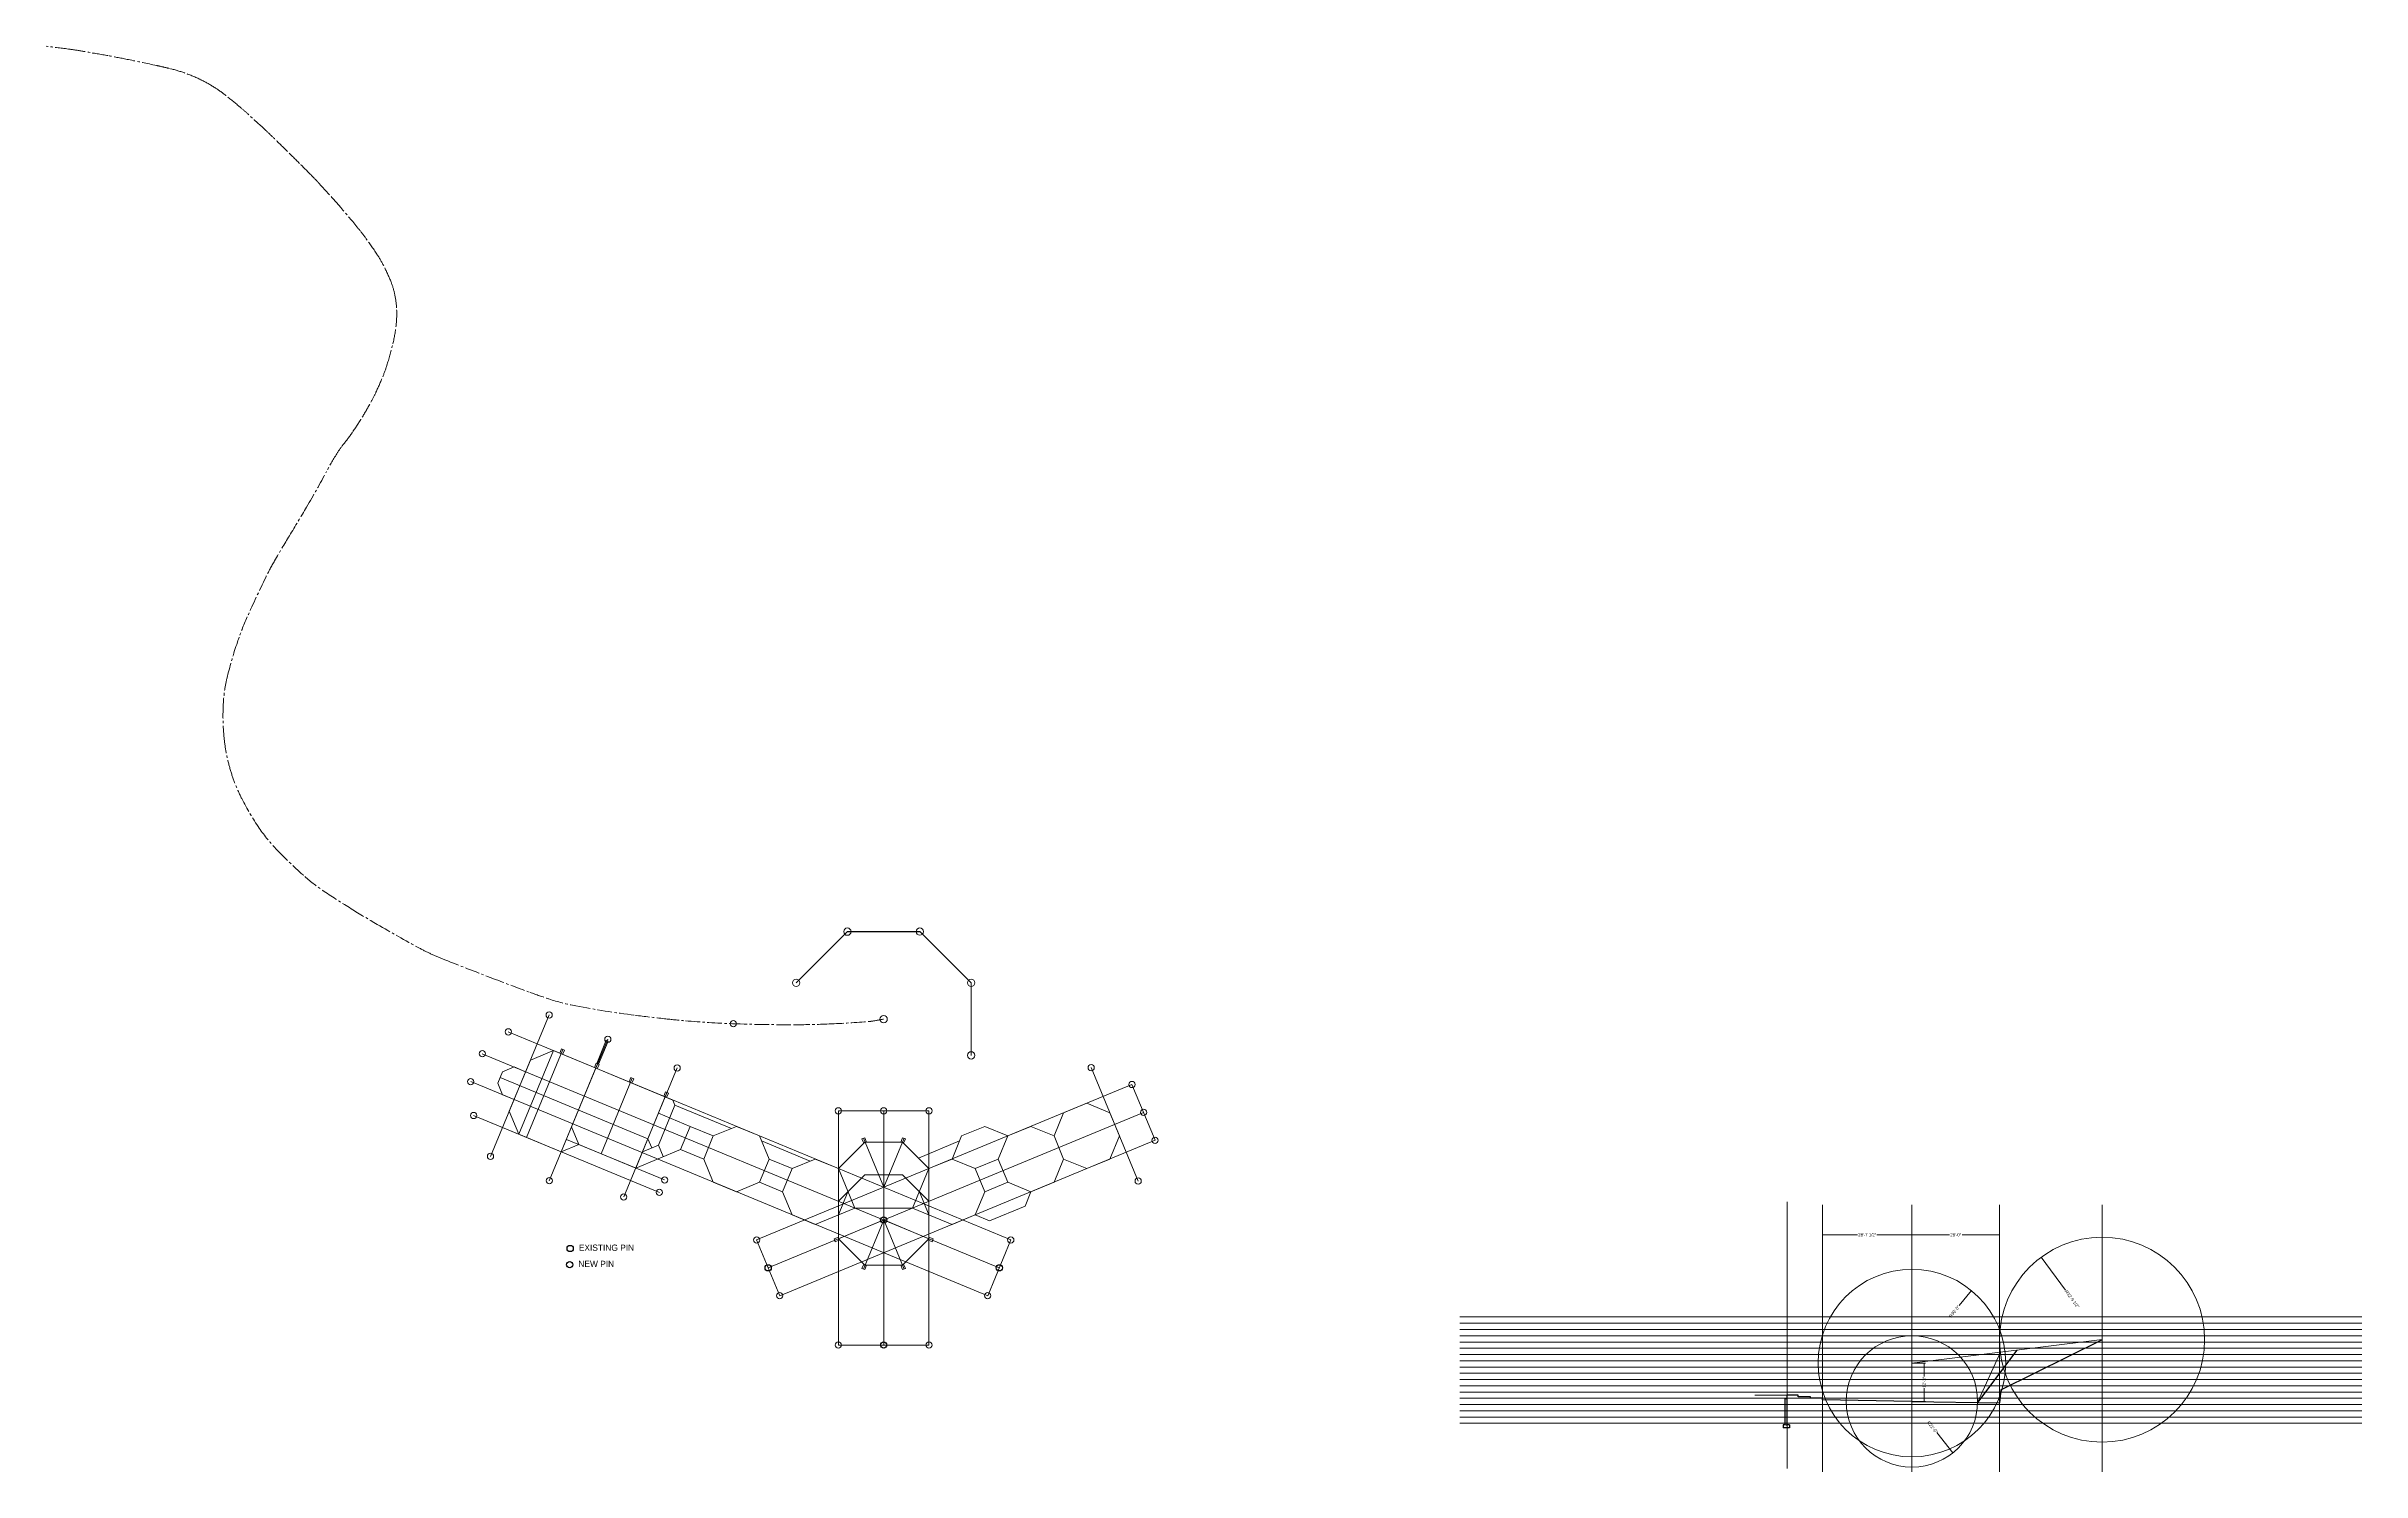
# Model space of a CAD drawing. Header units: inches. Extents: x 903 to 9790, y 832 to 6304.
import ezdxf

# ---------------------------------------------------------------- set-up
doc = ezdxf.new("R2010")
doc.units = ezdxf.units.IN
doc.header["$MEASUREMENT"] = 0
doc.linetypes.add('CENTER', pattern=[2, 1.25, -0.25, 0.25, -0.25])
doc.linetypes.add('CENTER2', pattern=[1.125, 0.75, -0.125, 0.125, -0.125])
for name, color, linetype, lineweight in [('ARCHENT RD', 3, 'CENTER', 20), ('D-CL', 5, 'CENTER2', 9), ('FOUNDATION', 7, 'Continuous', 30), ('GRID LAYOUT', 1, 'Continuous', 9), ('REFERENCE', 6, 'Continuous', 9)]:
    doc.layers.add(name, color=color, linetype=linetype, lineweight=lineweight)
for name, color, linetype in [('CONCRETE', 7, 'Continuous'), ('DIMENSIONS', 3, 'Continuous'), ('FINFRAMING', 4, 'Continuous'), ('FLOOR_FRAMING', 102, 'Continuous')]:
    doc.layers.add(name, color=color, linetype=linetype)
doc.styles.add('ARCHENTLTD', font='technical.ttf', dxfattribs={"height": 12})
doc.dimstyles.new('ARCHENTLTD', dxfattribs={"dimscale": 0.05, "dimtxt": 0.1875, "dimasz": 3, "dimexe": 9, "dimexo": 1, "dimgap": 2.5, "dimtad": 0, "dimdec": 1, "dimzin": 1, "dimdsep": 46, "dimlunit": 4, "dimtxsty": 'ARCHENTLTD', "dimblk": 'ARCHTICK', "dimcen": 6, "dimclrd": 256, "dimclre": 256, "dimclrt": 256, "dimazin": 0, "dimtol": 1, "dimtfac": 1, "dimtdec": 1, "dimtofl": 0, "dimtmove": 1, "dimatfit": 3, "dimldrblk": 'ARCHTICK', "dimfxl": 1, "dimfrac": 2, "dimtolj": 1, "dimtzin": 0, "dimlwd": 9, "dimlwe": 9, "dimarcsym": 0})

# ---------------------------------------------------------------- blocks, each defined once
blk = doc.blocks.new('_ArchTick')
at = {"color": 0, "linetype": 'ByBlock', "const_width": 0.15}
blk.add_lwpolyline([(-0.5, -0.5), (0.5, 0.5)], dxfattribs=at)
blk = doc.blocks.new('*D3')
at = {"layer": 'DIMENSIONS', "lineweight": 9}
for p, q in [((8064.7, 1248.5), (8116.5, 1248.5)), ((8111.1, 1248.5), (8111.1, 1197.6)), ((8064.7, 1101.5), (8116.5, 1101.5)), ((8111.1, 1101.5), (8111.1, 1152.5))]:
    blk.add_line(p, q, dxfattribs=at)
at = {"layer": 'DIMENSIONS', "lineweight": 9, "xscale": 1.8, "yscale": 1.8, "zscale": 1.8}
for p, rotation in [((8111.1, 1248.5), 90), ((8111.1, 1101.5), 270)]:
    blk.add_blockref('_ArchTick', p, dxfattribs=dict(at, rotation=rotation))
at = {"layer": 'DIMENSIONS', "insert": (8111.1, 1175), "char_height": 12, "attachment_point": 5, "rotation": 90, "style": 'ARCHENTLTD'}
blk.add_mtext('\\A1;12\'-3"', dxfattribs=at)
blk = doc.blocks.new('*D4')
at = {"layer": 'DIMENSIONS', "lineweight": 9}
blk.add_line((8653.3, 1528.8), (8560, 1655), dxfattribs=at)
at = {"layer": 'DIMENSIONS', "lineweight": 9, "xscale": 0.15, "yscale": 0.15, "zscale": 0.15, "rotation": 126.4558415754796}
blk.add_blockref('_ArchTick', (8560, 1655), dxfattribs=at)
at = {"layer": 'DIMENSIONS', "insert": (8678.8, 1494.2), "char_height": 12, "attachment_point": 5, "rotation": 306.45584, "style": 'ARCHENTLTD'}
blk.add_mtext('\\A1;R32\'-9 1/2"', dxfattribs=at)
blk = doc.blocks.new('*D5')
at = {"layer": 'DIMENSIONS', "lineweight": 9}
blk.add_line((8245.8, 1469.8), (8292.6, 1526.8), dxfattribs=at)
at = {"layer": 'DIMENSIONS', "lineweight": 9, "xscale": 0.15, "yscale": 0.15, "zscale": 0.15, "rotation": 50.60899064585935}
blk.add_blockref('_ArchTick', (8292.6, 1526.8), dxfattribs=at)
at = {"layer": 'DIMENSIONS', "insert": (8226.6, 1446.4), "char_height": 12, "attachment_point": 5, "rotation": 50.60899, "style": 'ARCHENTLTD'}
blk.add_mtext('\\A1;R30\'-0"', dxfattribs=at)
blk = doc.blocks.new('*D6')
at = {"layer": 'DIMENSIONS', "lineweight": 9}
for p, q in [((8064.1, 1856), (8064.1, 1740.6)), ((8400.1, 1856), (8400.1, 1740.6)), ((8064.1, 1741), (8207.7, 1741)), ((8400.1, 1741), (8256.5, 1741))]:
    blk.add_line(p, q, dxfattribs=at)
at = {"layer": 'DIMENSIONS', "lineweight": 9, "xscale": 0.15, "yscale": 0.15, "zscale": 0.15, "rotation": 180}
blk.add_blockref('_ArchTick', (8064.1, 1741), dxfattribs=at)
at = {"layer": 'DIMENSIONS', "lineweight": 9, "xscale": 0.15, "yscale": 0.15, "zscale": 0.15}
blk.add_blockref('_ArchTick', (8400.1, 1741), dxfattribs=at)
at = {"layer": 'DIMENSIONS', "insert": (8232.1, 1741), "char_height": 12, "attachment_point": 5, "style": 'ARCHENTLTD'}
blk.add_mtext('\\A1;28\'-0"', dxfattribs=at)
blk = doc.blocks.new('*D7')
at = {"layer": 'DIMENSIONS', "lineweight": 9}
blk.add_line((8159, 981.7), (8220.6, 904), dxfattribs=at)
at = {"layer": 'DIMENSIONS', "lineweight": 9, "xscale": 0.15, "yscale": 0.15, "zscale": 0.15, "rotation": 308.3786571009574}
blk.add_blockref('_ArchTick', (8220.6, 904), dxfattribs=at)
at = {"layer": 'DIMENSIONS', "insert": (8142.5, 1002.5), "char_height": 12, "attachment_point": 5, "rotation": 308.37866, "style": 'ARCHENTLTD'}
blk.add_mtext('\\A1;R21\'-0"', dxfattribs=at)
blk = doc.blocks.new('F-LGPIN')
at = {"linetype": 'Continuous'}
blk.add_circle((0, 0), 0.0391, dxfattribs=at)
blk = doc.blocks.new('*D9')
at = {"layer": 'DIMENSIONS', "lineweight": 9}
for p, q in [((7720.9, 1740.6), (7720.9, 1741.5)), ((7720.9, 1741.1), (7855.2, 1741.1)), ((8064.1, 1741.1), (7929.8, 1741.1)), ((8064.1, 1740.6), (8064.1, 1741.5))]:
    blk.add_line(p, q, dxfattribs=at)
at = {"layer": 'DIMENSIONS', "lineweight": 9, "xscale": 0.15, "yscale": 0.15, "zscale": 0.15, "rotation": 180}
blk.add_blockref('_ArchTick', (7720.9, 1741.1), dxfattribs=at)
at = {"layer": 'DIMENSIONS', "lineweight": 9, "xscale": 0.15, "yscale": 0.15, "zscale": 0.15}
blk.add_blockref('_ArchTick', (8064.1, 1741.1), dxfattribs=at)
at = {"layer": 'DIMENSIONS', "insert": (7892.5, 1741.1), "char_height": 12, "attachment_point": 5, "style": 'ARCHENTLTD'}
blk.add_mtext('\\A1;28\'-7 1/2"', dxfattribs=at)

msp = doc.modelspace()

# ---------------------------------------------------------------- linework, layer by layer
at = {"layer": 'ARCHENT RD', "color": 7, "linetype": 'Continuous', "lineweight": 30, "ltscale": 7.5}
for p, q in [((3781.15, 2708.29), (3977.95, 2905.15)), ((3977.95, 2905.15), (4256.31, 2905.2)), ((4256.31, 2905.2), (4453.17, 2708.4))]:
    msp.add_line(p, q, dxfattribs=at)
at = {"layer": 'ARCHENT RD', "color": 7, "linetype": 'Continuous', "ltscale": 7.5}
msp.add_line((4453.17, 2708.4), (4453.21, 2430.05), dxfattribs=at)
at = {"layer": 'CONCRETE', "color": 7, "lineweight": 9, "ltscale": 0.25}
for p, q in [((7585.61, 1112.05), (7580.01, 1113.56)), ((7585.61, 1113.56), (7580.01, 1112.05))]:
    msp.add_line(p, q, dxfattribs=at)
at = {"layer": 'CONCRETE', "color": 7, "lineweight": 20, "ltscale": 0.25}
for p, q in [((7580.01, 1112.05), (7580.01, 1113.56)), ((7584.14, 1113.56), (7584.11, 1124.8))]:
    msp.add_line(p, q, dxfattribs=at)
at = {"layer": 'CONCRETE', "color": 7, "linetype": 'Continuous', "lineweight": 9, "ltscale": 0.125}
msp.add_line((7585.61, 1112.05), (7580.01, 1112.05), dxfattribs=at)
at = {"layer": 'CONCRETE', "lineweight": 9, "ltscale": 1.5}
for p, q in [((7584.11, 1124.8), (7585.61, 1113.56)), ((7585.61, 1124.8), (7584.14, 1113.56))]:
    msp.add_line(p, q, dxfattribs=at)
at = {"layer": 'D-CL', "ltscale": 75}
msp.add_lwpolyline([(903.23, 6304.32, -0.0056033), (993.58, 6292.95, -0.008918), (1050.12, 6284.16, -0.000153), (1135.9, 6269.22, -0.0028421), (1140.51, 6268.39, -0.0040933), (1218.25, 6253.26, -0.0029399), (1326.19, 6230.67, -0.0033858), (1340.29, 6227.53, -0.0013549), (1375.45, 6219.36, -0.0286625), (1434, 6201.98, -0.026154), (1495.68, 6176.05, -0.0270474), (1546.68, 6147.89, -0.0284112), (1591.96, 6115.88, -0.0065573), (1643.8, 6073.51, -0.010106), (1676.5, 6044.91, -0.0024596), (1742.21, 5984.46, -0.0054371), (1771.51, 5956.65, -0.001785), (1827.41, 5902.02, -0.0020688), (1875.28, 5854.51, -0.0016039), (1919.24, 5810.23, -0.0031274), (1941.57, 5787.3, -0.0055095), (1950.31, 5778.02, -0.0012657), (1987.78, 5737.11, -0.0076878), (2033.66, 5685.17, -0.0051969), (2099.54, 5606.62, -0.0156534), (2128.2, 5569.4, -0.0095984), (2171.81, 5506.42, -0.0280214), (2198.37, 5461.13, -0.0227023), (2225.31, 5402.22, -0.0420362), (2240.16, 5354.15, -0.0392039), (2247.54, 5300.72, -0.0400782), (2246.16, 5235.92, -0.0347767), (2233.46, 5162.36, -0.0144204), (2211.74, 5083.67, -0.0231369), (2194.56, 5035.77, -0.0110079), (2168.6, 4976.47, -0.0164101), (2149.02, 4937.7, -0.0121624), (2116.72, 4881.88, -0.0116805), (2080.35, 4825.44, -0.0218043), (2045.27, 4778.26, 0.0305683), (2020.83, 4744.15, 0.0171068), (1979.02, 4672.21, -0.0090772), (1902.42, 4535.4, -0.0049667), (1836.58, 4425.17, 0.0057138), (1779.48, 4329.27, 0.018216), (1745.48, 4265.39, 0.0078585), (1674.51, 4113.45, 0.0247213), (1636.6, 4016.24, 0.0189771), (1598.46, 3885.82, 0.0486043), (1582.53, 3779.95, 0.0388436), (1585.93, 3646.15, 0.0454915), (1609.18, 3527.76, 0.0456078), (1653.38, 3415.82, 0.0337717), (1720.48, 3302.52, 0.0408294), (1789.33, 3218.04, 0.0212393), (1895.44, 3116.62, 0.0333434), (1969.7, 3059.72, 0.0075803), (2073.26, 2993.06, 0.0079877), (2173.46, 2932.89, 0.0060247), (2336, 2841.39, 0.0209991), (2384, 2817.68, 0.0098043), (2433.32, 2797, 0.0028108), (2607.1, 2729.22, 0.0037355), (2760.07, 2671.85, 0.0079628), (2832.44, 2646.63, 0.0330616), (2935.74, 2619.88, 0.0153607), (3162.4, 2584.1, 0.0040219), (3275.93, 2570.67, 0.0056989), (3356.22, 2562.74, 0.0127422), (3536.56, 2551.65, 0.0095455), (3777.7, 2547.57, 0.0104841), (3907.53, 2550.58, 0.0087616), (4062.63, 2560.15, 0.0212351), (4072.86, 2561.4, 0.0048614), (4117.15, 2569.18)], format="xyb", dxfattribs=at)
at = {"layer": 'DIMENSIONS', "color": 7}
for p, q in [((8466.95, 1298.21), (8316.07, 1097.03)), ((7627.86, 1125.53), (7585.61, 1125.53)), ((7627.86, 1119.53), (7627.86, 1125.53)), ((7674.36, 1119.53), (7627.86, 1119.53)), ((7674.36, 1113.53), (7674.36, 1119.53)), ((7720.86, 1113.53), (7674.36, 1113.53)), ((7720.86, 1107.53), (7720.86, 1113.53))]:
    msp.add_line(p, q, dxfattribs=at)
at = {"layer": 'FINFRAMING', "color": 7, "linetype": 'Continuous', "lineweight": 9, "ltscale": 0.25}
msp.add_line((7460.96, 1125.55), (7585.61, 1125.53), dxfattribs=at)
at = {"layer": 'FLOOR_FRAMING', "color": 7, "linetype": 'Continuous', "lineweight": 20, "ltscale": 1.5}
msp.add_line((7585.61, 1207.55), (7585.61, 1101.53), dxfattribs=at)
at = {"layer": 'FLOOR_FRAMING', "color": 7, "linetype": 'Continuous', "lineweight": 20}
msp.add_line((7585.61, 1113.53), (7118.99, 1113.53), dxfattribs=at)
at = {"layer": 'FLOOR_FRAMING', "color": 7, "lineweight": 20, "ltscale": 0.25}
msp.add_line((7460.96, 1124.78), (7585.61, 1124.78), dxfattribs=at)
at = {"layer": 'FOUNDATION', "ltscale": 1.5}
for p, q in [((7577.61, 1011.55), (7577.61, 1111.55)), ((7585.61, 1111.55), (7577.61, 1111.55)), ((7585.61, 1011.55), (7585.61, 1111.55)), ((7577.61, 1011.55), (7569.91, 1011.55)), ((7569.91, 1011.55), (7569.91, 999.55)), ((7593.91, 999.55), (7569.91, 999.55)), ((7593.91, 1011.55), (7585.61, 1011.55)), ((7593.91, 1011.55), (7593.91, 999.55))]:
    msp.add_line(p, q, dxfattribs=at)
at = {"layer": 'FOUNDATION', "lineweight": 20, "ltscale": 1.5}
for p, q in [((7581.35, 1011.55), (7577.61, 1011.55)), ((7585.61, 1011.55), (7582.35, 1011.55))]:
    msp.add_line(p, q, dxfattribs=at)
at = {"layer": 'FOUNDATION', "color": 7, "linetype": 'Continuous', "lineweight": 20, "ltscale": 0.5}
for p, q in [((7581.56, 1010.28), (7581.35, 1011.55)), ((7582.14, 1010.28), (7582.35, 1011.55))]:
    msp.add_line(p, q, dxfattribs=at)
at = {"layer": 'FOUNDATION', "color": 7, "linetype": 'Continuous', "lineweight": 20, "ltscale": 0.125}
msp.add_line((7582.14, 1010.28), (7581.56, 1010.28), dxfattribs=at)
at = {"layer": 'GRID LAYOUT', "color": 6}
for p, q in [((4560.8, 1614.26), (2576.61, 2436.14)), ((3673.88, 1614.26), (5114.72, 2211.08)), ((3943.52, 2217.2), (3943.52, 1317.95)), ((4117.34, 2217.2), (4117.34, 1317.95)), ((4291.16, 2217.2), (4291.16, 1317.95))]:
    msp.add_line(p, q, dxfattribs=at)
at = {"layer": 'GRID LAYOUT'}
for p, q in [((2680.19, 2215.85), (2761.28, 2411.6)), ((2716.93, 2127.16), (2849.97, 2448.34)), ((2746.5, 2114.91), (2886.42, 2452.72)), ((2761.28, 2411.6), (2849.97, 2448.34)), ((2849.97, 2448.34), (3308.22, 2258.53)), ((2873.99, 2438.39), (2880.88, 2455.02)), ((2880.88, 2455.02), (2891.97, 2450.43)), ((2885.08, 2433.8), (2891.97, 2450.43)), ((3007.03, 2383.28), (3013.92, 2399.91)), ((3013.92, 2399.91), (3025.01, 2395.32)), ((3015.77, 2399.15), (3052.5, 2487.84)), ((3023.16, 2396.09), (3059.9, 2484.78)), ((3052.5, 2487.84), (3059.9, 2484.78)), ((2635.85, 2322.91), (2654.22, 2367.26)), ((2654.22, 2278.56), (2635.85, 2322.91)), ((2645.03, 2345.08), (3212.13, 2110.18)), ((2654.22, 2367.26), (2698.56, 2385.62)), ((2698.56, 2385.62), (2742.91, 2367.26)), ((2879.54, 2059.8), (3019.46, 2397.62)), ((3018.12, 2378.69), (3025.01, 2395.32)), ((3032.38, 2052.52), (3152.5, 2342.51)), ((3140.07, 2328.18), (3146.96, 2344.81)), ((3146.96, 2344.81), (3158.04, 2340.21)), ((3151.16, 2323.58), (3158.04, 2340.21)), ((2654.22, 2278.56), (2698.56, 2260.19)), ((3165.42, 1997.41), (3285.54, 2287.4)), ((3316.27, 2239.08), (3252.65, 2085.5)), ((3273.11, 2273.07), (3280, 2289.7)), ((3280, 2289.7), (3291.08, 2285.11)), ((3284.19, 2268.48), (3291.08, 2285.11)), ((3316.27, 2239.08), (3308.22, 2258.53)), ((3316.27, 2239.08), (3532.57, 2149.49)), ((4808.1, 2209.5), (4896.79, 2246.24)), ((4896.79, 2246.24), (4985.49, 2209.5)), ((2716.93, 2127.16), (2680.19, 2215.85)), ((2947.15, 2087.87), (2919.15, 2155.45)), ((3252.67, 2208.06), (3374.63, 2157.54)), ((3337.89, 2068.85), (3374.63, 2157.54)), ((3337.89, 2068.85), (3374.63, 2157.54)), ((3374.63, 2157.54), (3463.32, 2120.81)), ((3463.32, 2120.81), (3552.01, 2157.54)), ((3552.01, 2157.54), (3640.7, 2120.81)), ((4416.59, 2120.81), (4505.29, 2157.54)), ((4505.29, 2157.54), (4593.98, 2120.81)), ((4593.98, 2120.81), (4682.67, 2157.54)), ((4682.67, 2157.54), (4771.36, 2120.81)), ((4771.36, 2120.81), (4808.1, 2209.5)), ((5022.22, 2120.81), (4985.49, 2209.5)), ((2716.93, 2127.16), (2879.54, 2059.8)), ((2879.54, 2059.8), (2947.17, 2087.82)), ((2947.17, 2087.82), (3165.42, 1997.41)), ((3165.42, 1997.41), (3337.89, 2068.85)), ((3191.4, 2060.13), (3252.65, 2085.5)), ((3226.79, 2074.79), (3212.13, 2110.18)), ((3271.02, 2041.16), (3252.65, 2085.5)), ((3337.89, 2068.85), (3426.58, 2032.11)), ((3426.58, 2032.11), (3463.32, 2120.81)), ((3677.44, 2032.11), (3640.7, 2120.81)), ((3648.76, 2101.36), (3835.38, 2024.06)), ((3943.52, 1995.38), (4045.34, 2097.2)), ((4033.86, 2109.24), (4044.95, 2113.83)), ((4033.86, 2109.24), (4040.75, 2092.61)), ((4039.4, 2111.53), (4117.34, 1923.38)), ((4044.95, 2113.83), (4051.84, 2097.2)), ((4045.34, 2097.2), (4189.34, 2097.2)), ((4195.28, 2111.53), (4117.34, 1923.38)), ((4189.74, 2113.83), (4182.85, 2097.2)), ((4189.34, 2097.2), (4291.16, 1995.38)), ((4189.74, 2113.83), (4200.82, 2109.24)), ((4200.82, 2109.24), (4193.93, 2092.61)), ((4250.6, 2035.94), (4408.54, 2101.36)), ((4379.86, 2032.11), (4416.59, 2120.81)), ((4557.24, 2032.11), (4593.98, 2120.81)), ((4808.1, 2032.11), (4771.36, 2120.81)), ((4985.49, 2032.11), (5022.22, 2120.81)), ((3463.32, 1943.42), (3426.58, 2032.11)), ((3640.7, 1943.42), (3677.44, 2032.11)), ((3677.44, 2032.11), (3766.13, 1995.38)), ((3729.4, 1906.68), (3766.13, 1995.38)), ((3766.13, 1995.38), (3854.83, 2032.11)), ((3854.83, 2032.11), (3943.52, 1995.38)), ((4006.23, 1843.97), (3943.52, 1995.38)), ((3943.52, 1869.95), (4045.34, 1971.77)), ((4045.34, 1971.77), (4189.34, 1971.77)), ((4189.34, 1971.77), (4291.16, 1869.95)), ((4228.45, 1843.97), (4291.16, 1995.38)), ((4291.16, 1995.38), (4379.86, 2032.11)), ((4379.86, 2032.11), (4468.55, 1995.38)), ((4468.55, 1995.38), (4557.24, 2032.11)), ((4505.29, 1906.68), (4468.55, 1995.38)), ((4593.98, 1943.42), (4557.24, 2032.11)), ((4771.36, 1943.42), (4808.1, 2032.11)), ((4896.79, 1995.38), (4808.1, 2032.11)), ((4896.79, 1995.38), (4985.49, 2032.11)), ((3463.32, 1943.42), (3552.01, 1906.68)), ((3552.01, 1906.68), (3640.7, 1943.42)), ((3640.7, 1943.42), (3729.4, 1906.68)), ((3766.13, 1817.99), (3729.4, 1906.68)), ((3943.52, 1817.99), (3980.26, 1906.68)), ((3943.52, 1869.95), (3943.52, 1725.95)), ((4291.16, 1817.99), (4254.43, 1906.68)), ((4291.16, 1725.95), (4291.16, 1869.95)), ((4468.55, 1817.99), (4505.29, 1906.68)), ((4505.29, 1906.68), (4593.98, 1943.42)), ((4593.98, 1943.42), (4682.67, 1906.68)), ((4659.71, 1851.25), (4682.67, 1906.68)), ((4682.67, 1906.68), (4771.36, 1943.42)), ((3766.13, 1817.99), (3854.83, 1781.25)), ((3854.83, 1781.25), (4006.23, 1843.97)), ((4117.34, 1797.95), (3943.52, 1725.95)), ((4006.23, 1843.97), (4228.45, 1843.97)), ((4117.34, 1797.95), (4039.4, 1609.79)), ((4117.34, 1797.95), (4195.28, 1609.79)), ((4117.34, 1797.95), (4291.16, 1725.95)), ((4228.45, 1843.97), (4379.86, 1781.25)), ((4379.86, 1781.25), (4468.55, 1817.99)), ((4468.55, 1817.99), (4523.98, 1795.03)), ((4523.98, 1795.03), (4659.71, 1851.25)), ((3943.52, 1732.44), (3926.89, 1725.55)), ((3926.89, 1725.55), (3931.48, 1714.47)), ((3948.11, 1721.35), (3931.48, 1714.47)), ((3943.52, 1725.95), (4045.34, 1624.12)), ((4189.34, 1624.12), (4291.16, 1725.95)), ((4286.57, 1721.35), (4303.2, 1714.47)), ((4291.16, 1732.44), (4307.79, 1725.55)), ((4303.2, 1714.47), (4307.79, 1725.55)), ((4040.75, 1628.72), (4033.86, 1612.09)), ((4033.86, 1612.09), (4044.95, 1607.49)), ((4051.84, 1624.12), (4044.95, 1607.49)), ((4045.34, 1624.12), (4189.34, 1624.12)), ((4182.85, 1624.12), (4189.74, 1607.49)), ((4189.74, 1607.49), (4200.82, 1612.09)), ((4193.93, 1628.72), (4200.82, 1612.09))]:
    msp.add_line(p, q, dxfattribs=at)
at = {"layer": 'GRID LAYOUT', "color": 3, "lineweight": 30}
msp.add_line((8063.51, 1101.53), (7720.86, 1107.53), dxfattribs=at)
at = {"layer": 'REFERENCE'}
for p, q in [((2608.3, 2042.27), (2833.18, 2585.18)), ((2676.39, 2520.24), (4605.15, 1721.32)), ((2833.61, 1948.94), (3058.5, 2491.85)), ((2698.56, 2260.19), (2532.27, 2329.08)), ((3119.5, 1886.55), (3324.57, 2381.64)), ((5070.38, 2318.14), (3629.53, 1721.32)), ((5094.12, 1947.23), (4913.59, 2383.08)), ((5159.07, 2104.01), (5070.38, 2318.14)), ((2698.56, 2260.19), (4516.46, 1507.2)), ((2879.54, 2059.8), (2543.35, 2199.05)), ((3256.57, 1903.9), (2543.35, 2199.05)), ((3943.52, 2217.2), (4291.16, 2217.2)), ((3276.38, 1951.73), (2899.35, 2107.64)), ((5159.07, 2104.01), (3718.23, 1507.2)), ((3718.23, 1507.2), (3629.53, 1721.32)), ((4516.46, 1507.2), (4605.15, 1721.32)), ((6329.19, 1425.53), (9790.26, 1425.53)), ((6329.19, 1401.53), (9790.26, 1401.53)), ((6329.19, 1377.53), (9790.26, 1377.53)), ((6329.19, 1353.53), (9790.26, 1353.53)), ((3943.52, 1317.95), (4291.16, 1317.95)), ((6329.19, 1329.53), (9790.26, 1329.53)), ((6329.19, 1281.53), (9790.26, 1281.53)), ((6329.19, 1257.53), (9790.26, 1257.53)), ((6329.19, 1233.53), (9790.26, 1233.53)), ((6329.19, 1209.53), (9790.26, 1209.53)), ((6329.19, 1161.53), (9790.26, 1161.53)), ((6329.19, 1137.53), (9790.26, 1137.53)), ((6329.19, 1113.53), (9790.26, 1113.53)), ((6329.19, 1089.53), (9790.26, 1089.53)), ((6329.19, 1041.53), (9790.26, 1041.53)), ((6329.19, 1017.53), (9790.26, 1017.53))]:
    msp.add_line(p, q, dxfattribs=at)
at = {"layer": 'REFERENCE', "color": 6}
for p, q in [((7585.61, 1868.08), (7585.61, 843.53)), ((7720.86, 1856.08), (7720.86, 831.53)), ((8064.11, 1856.08), (8064.11, 831.53)), ((8400.11, 1856.08), (8400.11, 831.53)), ((8793.86, 1856.08), (8793.86, 831.53))]:
    msp.add_line(p, q, dxfattribs=at)
at = {"layer": 'REFERENCE', "color": 3}
for p, q in [((8064.11, 1248.53), (8793.86, 1338.53)), ((8403.34, 1290.37), (8316.07, 1097.03))]:
    msp.add_line(p, q, dxfattribs=at)
at = {"layer": 'REFERENCE', "color": 3, "lineweight": 30}
for p, q in [((8405.64, 1145.61), (8793.39, 1338.25)), ((8064.11, 1101.53), (8400.11, 1095.53)), ((8405.64, 1145.61), (8400.11, 1095.53))]:
    msp.add_line(p, q, dxfattribs=at)
at = {"layer": 'REFERENCE', "color": 2}
for p, q in [((6329.19, 1305.53), (9790.26, 1305.53)), ((6329.19, 1185.53), (9790.26, 1185.53)), ((6329.19, 1065.53), (9790.26, 1065.53))]:
    msp.add_line(p, q, dxfattribs=at)
at = {"layer": 'REFERENCE'}
for centre in [(2833.18, 2585.18), (2676.39, 2520.24), (3058.5, 2491.85), (3540.03, 2551.52), (2576.61, 2436.14), (2532.27, 2329.08), (3324.57, 2381.64), (4913.59, 2383.08), (5070.38, 2318.14), (3943.52, 2217.2), (4117.34, 2217.2), (4291.16, 2217.2), (5114.72, 2211.08), (2543.35, 2199.05), (2608.3, 2042.27), (5159.07, 2104.01), (2833.61, 1948.94), (3276.38, 1951.73), (5094.12, 1947.23), (3119.5, 1886.55), (3256.57, 1903.9), (3629.53, 1721.32), (4605.15, 1721.32), (3718.23, 1507.2), (4516.46, 1507.2), (3943.52, 1317.95), (4291.16, 1317.95)]:
    msp.add_circle(centre, 12, dxfattribs=at)
at = {"layer": 'REFERENCE', "color": 20, "lineweight": 25}
for centre in [(4117.34, 1797.95), (2913.88, 1688.54), (3673.88, 1614.26), (4560.8, 1614.26), (4117.34, 1317.95)]:
    msp.add_circle(centre, 12, dxfattribs=at)
at = {"layer": 'REFERENCE', "color": 6}
for centre, radius in [((8793.86, 1338.53), 393.48), ((8064.11, 1248.53), 360), ((8064.11, 1101.53), 252)]:
    msp.add_circle(centre, radius, dxfattribs=at)
at = {"layer": 'REFERENCE', "color": 6, "lineweight": 25}
msp.add_circle((2912.2, 1626.22), 12, dxfattribs=at)

# ---------------------------------------------------------------- block references
at = {"layer": 'REFERENCE', "color": 6, "xscale": 359.9856000000019, "yscale": 359.9856, "zscale": 359.9855999999982, "rotation": 4.367222222223363}
for p in [(3977.95, 2905.15, -48406.06), (4256.31, 2905.2, -48406.06), (3781.15, 2708.29, -48406.06), (4453.17, 2708.4, -48406.06), (4453.21, 2430.05, -48406.06)]:
    msp.add_blockref('F-LGPIN', p, dxfattribs=at)
at = {"layer": 'REFERENCE', "xscale": 359.9856000000019, "yscale": 359.9856, "zscale": 359.9855999999982, "rotation": 4.367222222223363}
msp.add_blockref('F-LGPIN', (4117.15, 2569.18, -48406.06), dxfattribs=at)

# ---------------------------------------------------------------- texts
at = {"layer": 'DIMENSIONS', "color": 7, "char_height": 24, "width": 451.2271, "attachment_point": 1}
for s, insert in [('EXISTING PIN', (2947.26, 1703.67)), ('NEW PIN', (2945.58, 1641.35))]:
    msp.add_mtext(s, dxfattribs=dict(at, insert=insert))

# ---------------------------------------------------------------- dimensions: what is measured, and where the dimension line sits
at = {"layer": 'DIMENSIONS', "color": 7}
dim = msp.add_linear_dim(base=(8400.11, 1741.02), p1=(8064.11, 1856.08), p2=(8400.11, 1856.08), dimstyle='ARCHENTLTD', override={"dimtxt": 12, "dimgap": 2.5, "dimtol": 0, "dimlim": 0}, dxfattribs=at)
dim.commit()
dim.dimension.update_dxf_attribs({"geometry": '*D6', "text_midpoint": (8232.11, 1741.02)})
dim = msp.add_aligned_dim(p1=(8064.10696559, 1740.57240408), p2=(7720.85696559, 1740.57240408), distance=-0.525, dimstyle='ARCHENTLTD', override={"dimtxt": 12, "dimgap": 2.5, "dimtol": 0, "dimlim": 0}, dxfattribs=at)
dim.commit()
dim.dimension.update_dxf_attribs({"geometry": '*D9', "text_midpoint": (7892.48196559, 1741.09740408)})
for center, mpoint, picture, middle in [((8793.86, 1338.53), (8560.05, 1655.01), '*D4', (8678.85, 1494.21)), ((8064.11, 1248.53), (8292.57, 1526.75), '*D5', (8226.62, 1446.44)), ((8064.11, 1101.53), (8220.56, 903.98), '*D7', (8142.5, 1002.54))]:
    dim = msp.add_radius_dim(center=center, mpoint=mpoint, dimstyle='ARCHENTLTD', override={"dimtxt": 12, "dimgap": 2.5, "dimtol": 0, "dimlim": 0}, dxfattribs=at)
    dim.commit()
    dim.dimension.update_dxf_attribs({"geometry": picture, "text_midpoint": middle, "dimtype": 164})
dim = msp.add_linear_dim(base=(8111.08, 1101.53), p1=(8064.11, 1248.53), p2=(8064.11, 1101.53), angle=90, dimstyle='ARCHENTLTD', override={"dimscale": 12, "dimtxt": 3, "dimasz": 0.15, "dimexe": 0.45, "dimexo": 0.05, "dimgap": 0.125, "dimtxsty": 'ARCHENTLTD', "dimcen": 0.3, "dimtol": 0, "dimlim": 0, "dimtix": 0, "dimtofl": 0, "dimtmove": 1, "dimatfit": 3}, dxfattribs=at)
dim.commit()
dim.dimension.update_dxf_attribs({"geometry": '*D3', "text_midpoint": (8111.08, 1175.03)})

doc.saveas('drawing.dxf')
